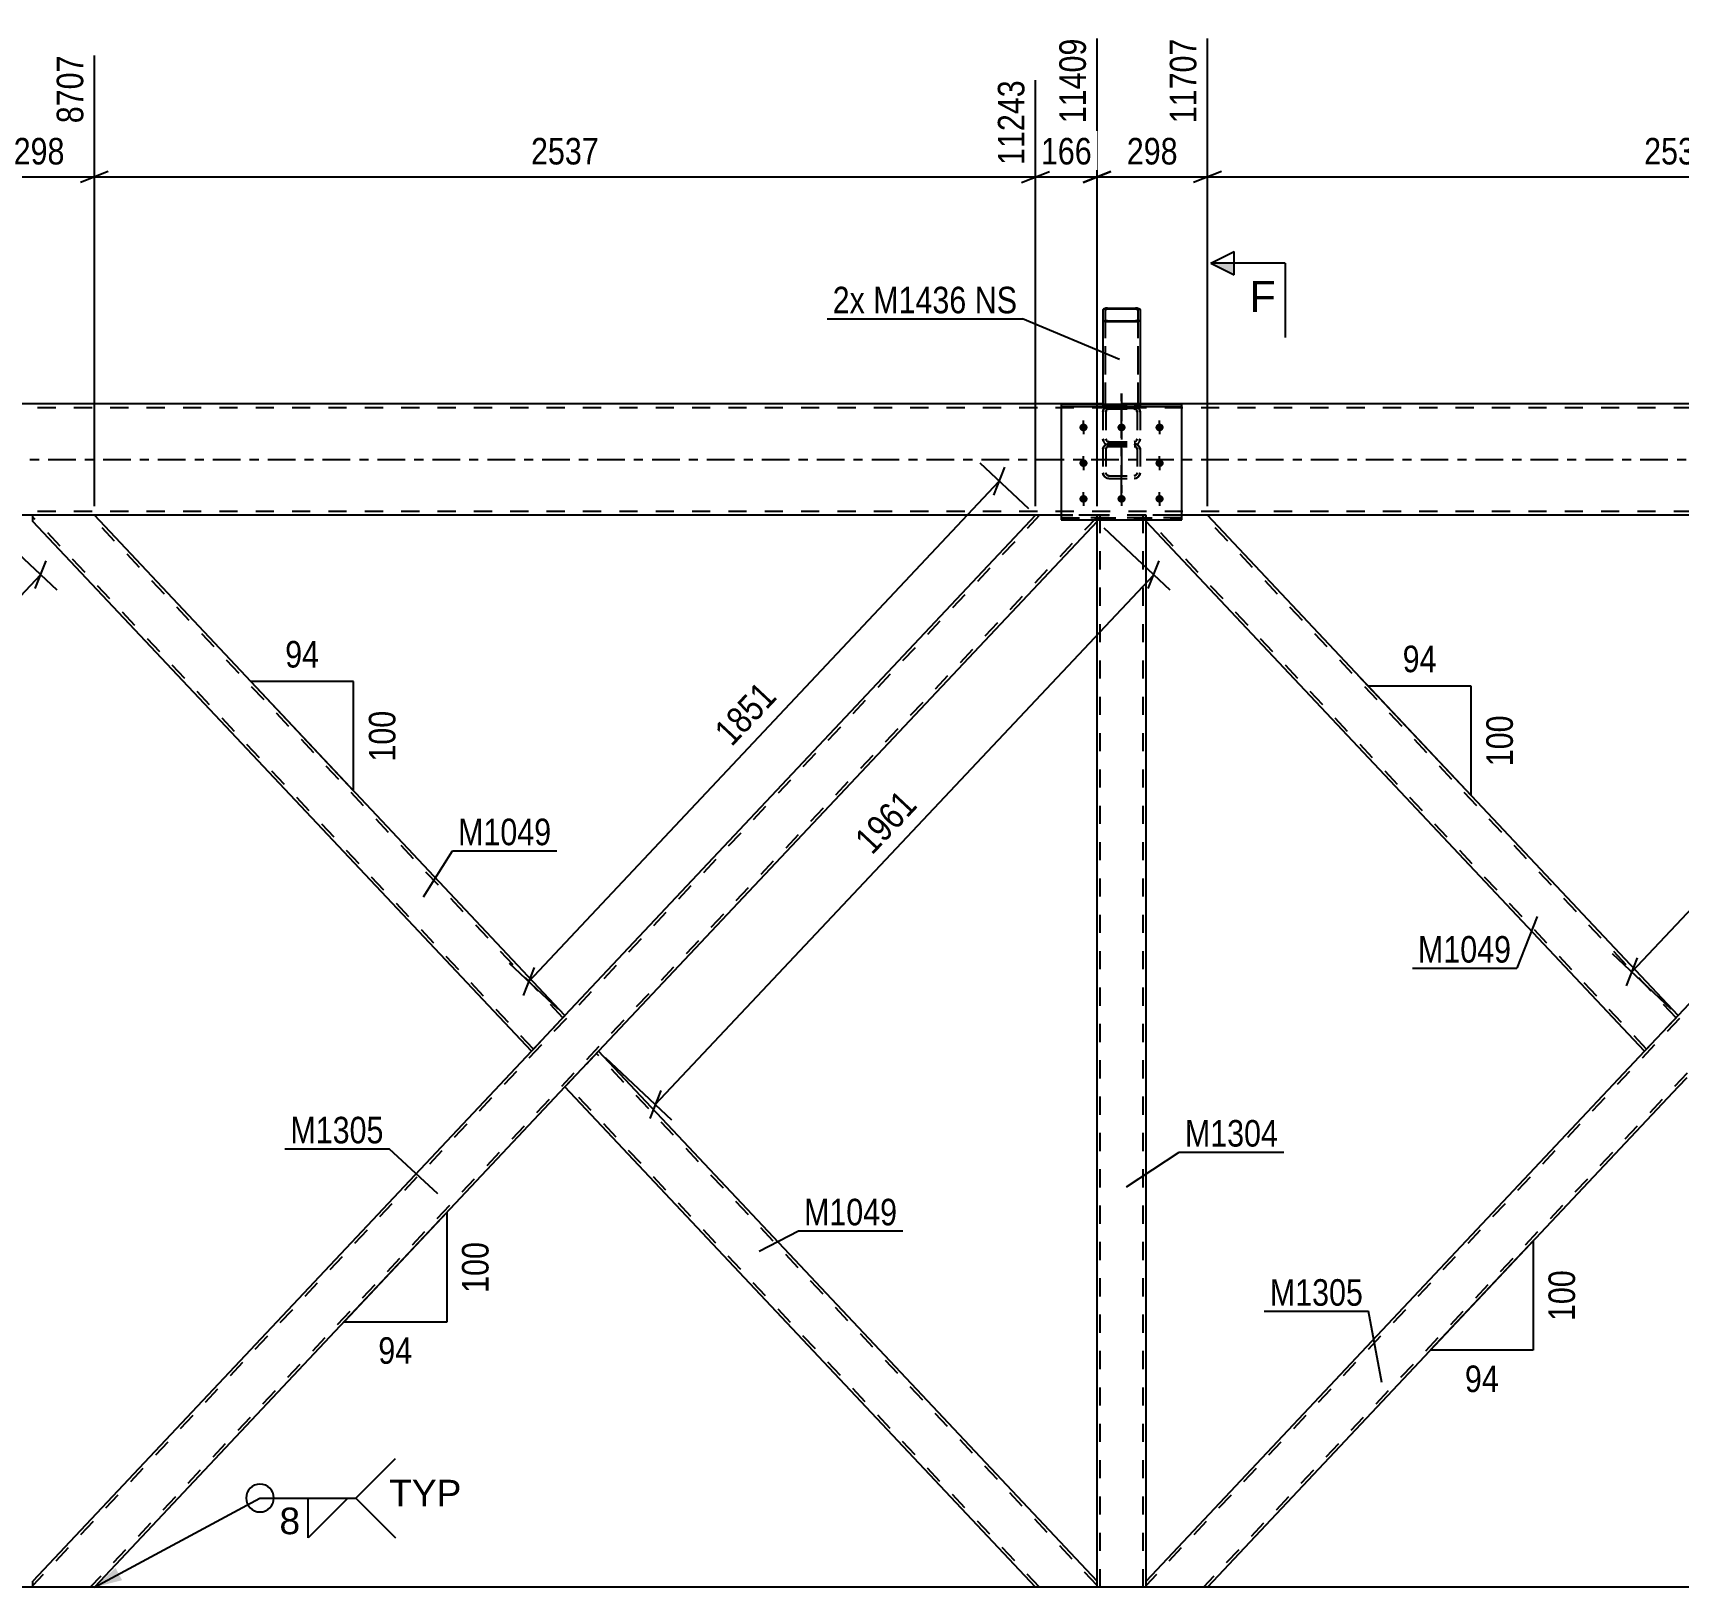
# Model space of a CAD drawing. Header units: millimetres. Extents: x -178 to 1011, y -683 to 158.
# Drawn here: x 341.6 to 519, y -121.8 to 46 of the extents above; entities that cross this region are included whole.
import ezdxf

# ---------------------------------------------------------------- set-up
doc = ezdxf.new("R2010")
doc.units = ezdxf.units.MM
doc.linetypes.add('DXK_LINE_DOT2', pattern=[3.9198, 1.9599, -1.9599])
doc.linetypes.add('DXK_LINE_DOT3', pattern=[5.9187, 2.979, -0.9799, 0.9799, -0.9799])
doc.styles.add('Arial', font='ARIAL.TTF', dxfattribs={"height": 0.2})
doc.styles.add('Arial Narrow', font='ARIALN.TTF', dxfattribs={"height": 0.2})

# ---------------------------------------------------------------- blocks, each defined once
blk = doc.blocks.new('Bolt-570387747-7591 - 7586')
at = {"linetype": 'Continuous'}
for points in [[(454.9, 3.89), (454.99, 3.88), (455.08, 3.85), (455.16, 3.81), (455.23, 3.75), (455.28, 3.68), (455.32, 3.6), (455.34, 3.52), (455.34, 3.43), (455.32, 3.35), (455.28, 3.27), (455.23, 3.2), (455.16, 3.14), (455.08, 3.1), (454.99, 3.07), (454.9, 3.06), (454.81, 3.07), (454.72, 3.1), (454.64, 3.14), (454.57, 3.2), (454.52, 3.27), (454.48, 3.35), (454.46, 3.43), (454.46, 3.52), (454.48, 3.6), (454.52, 3.68), (454.57, 3.75), (454.64, 3.81), (454.72, 3.85), (454.81, 3.88)], [(459, 3.89), (459.09, 3.88), (459.18, 3.85), (459.26, 3.81), (459.33, 3.75), (459.38, 3.68), (459.42, 3.6), (459.44, 3.52), (459.44, 3.43), (459.42, 3.35), (459.38, 3.27), (459.33, 3.2), (459.26, 3.14), (459.18, 3.1), (459.09, 3.07), (459, 3.06), (458.91, 3.07), (458.82, 3.1), (458.74, 3.14), (458.67, 3.2), (458.62, 3.27), (458.58, 3.35), (458.56, 3.43), (458.56, 3.52), (458.58, 3.6), (458.62, 3.68), (458.67, 3.75), (458.74, 3.81), (458.82, 3.85), (458.91, 3.88)], [(463.1, 3.89), (463.19, 3.88), (463.28, 3.85), (463.36, 3.81), (463.43, 3.75), (463.48, 3.68), (463.52, 3.6), (463.54, 3.52), (463.54, 3.43), (463.52, 3.35), (463.48, 3.27), (463.43, 3.2), (463.36, 3.14), (463.28, 3.1), (463.19, 3.07), (463.1, 3.06), (463.01, 3.07), (462.92, 3.1), (462.84, 3.14), (462.77, 3.2), (462.72, 3.27), (462.68, 3.35), (462.66, 3.43), (462.66, 3.52), (462.68, 3.6), (462.72, 3.68), (462.77, 3.75), (462.84, 3.81), (462.92, 3.85), (463.01, 3.88)], [(454.9, 0.04), (454.99, 0.03), (455.08, 0), (455.16, -0.04), (455.23, -0.1), (455.28, -0.17), (455.32, -0.25), (455.34, -0.33), (455.34, -0.42), (455.32, -0.51), (455.28, -0.58), (455.23, -0.65), (455.16, -0.71), (455.08, -0.76), (454.99, -0.78), (454.9, -0.79), (454.81, -0.78), (454.72, -0.76), (454.64, -0.71), (454.57, -0.65), (454.52, -0.58), (454.48, -0.51), (454.46, -0.42), (454.46, -0.33), (454.48, -0.25), (454.52, -0.17), (454.57, -0.1), (454.64, -0.04), (454.72, 0), (454.81, 0.03)], [(463.1, 0.04), (463.19, 0.03), (463.28, 0), (463.36, -0.04), (463.43, -0.1), (463.48, -0.17), (463.52, -0.25), (463.54, -0.33), (463.54, -0.42), (463.52, -0.51), (463.48, -0.58), (463.43, -0.65), (463.36, -0.71), (463.28, -0.76), (463.19, -0.78), (463.1, -0.79), (463.01, -0.78), (462.92, -0.76), (462.84, -0.71), (462.77, -0.65), (462.72, -0.58), (462.68, -0.51), (462.66, -0.42), (462.66, -0.33), (462.68, -0.25), (462.72, -0.17), (462.77, -0.1), (462.84, -0.04), (462.92, 0), (463.01, 0.03)], [(454.9, -3.82), (454.99, -3.83), (455.08, -3.85), (455.16, -3.9), (455.23, -3.95), (455.28, -4.02), (455.32, -4.1), (455.34, -4.19), (455.34, -4.27), (455.32, -4.36), (455.28, -4.44), (455.23, -4.51), (455.16, -4.56), (455.08, -4.61), (454.99, -4.63), (454.9, -4.64), (454.81, -4.63), (454.72, -4.61), (454.64, -4.56), (454.57, -4.51), (454.52, -4.44), (454.48, -4.36), (454.46, -4.27), (454.46, -4.19), (454.48, -4.1), (454.52, -4.02), (454.57, -3.95), (454.64, -3.9), (454.72, -3.85), (454.81, -3.83)], [(459, -3.82), (459.09, -3.83), (459.18, -3.85), (459.26, -3.9), (459.33, -3.95), (459.38, -4.02), (459.42, -4.1), (459.44, -4.19), (459.44, -4.27), (459.42, -4.36), (459.38, -4.44), (459.33, -4.51), (459.26, -4.56), (459.18, -4.61), (459.09, -4.63), (459, -4.64), (458.91, -4.63), (458.82, -4.61), (458.74, -4.56), (458.67, -4.51), (458.62, -4.44), (458.58, -4.36), (458.56, -4.27), (458.56, -4.19), (458.58, -4.1), (458.62, -4.02), (458.67, -3.95), (458.74, -3.9), (458.82, -3.85), (458.91, -3.83)], [(463.1, -3.82), (463.19, -3.83), (463.28, -3.85), (463.36, -3.9), (463.43, -3.95), (463.48, -4.02), (463.52, -4.1), (463.54, -4.19), (463.54, -4.27), (463.52, -4.36), (463.48, -4.44), (463.43, -4.51), (463.36, -4.56), (463.28, -4.61), (463.19, -4.63), (463.1, -4.64), (463.01, -4.63), (462.92, -4.61), (462.84, -4.56), (462.77, -4.51), (462.72, -4.44), (462.68, -4.36), (462.66, -4.27), (462.66, -4.19), (462.68, -4.1), (462.72, -4.02), (462.77, -3.95), (462.84, -3.9), (462.92, -3.85), (463.01, -3.83)]]:
    blk.add_hatch(color=1, dxfattribs=at).paths.add_polyline_path(points)
at = {"color": 1, "linetype": 'Continuous'}
for p, q in [((454.9, 3.87), (454.9, 2.74)), ((459, 3.87), (459, 2.74)), ((463.1, 3.87), (463.1, 2.74)), ((454.9, 0.02), (454.9, -1.12)), ((463.1, 0.02), (463.1, -1.12)), ((454.9, -3.83), (454.9, -4.97)), ((459, -3.83), (459, -4.97)), ((463.1, -3.83), (463.1, -4.97))]:
    blk.add_line(p, q, dxfattribs=at)
blk = doc.blocks.new('Part-570387747-7728 - 7586')
at = {"color": 7, "linetype": 'DXK_LINE_DOT2'}
for p, q in [((570.17, -6), (461.64, -121.41)), ((576.36, -6.19), (467.83, -121.6)), ((576.36, -6), (569.73, -6)), ((519, -59.95), (515.38, -63.8)), ((522.62, -63.8), (519, -67.65)), ((468.27, -121.6), (461.64, -121.6))]:
    blk.add_line(p, q, dxfattribs=at)
at = {"color": 2, "linetype": 'Continuous'}
for p, q in [((569.73, -6), (519, -59.95)), ((576.36, -6.66), (522.62, -63.8)), ((576.36, -6.66), (576.36, -6)), ((515.38, -63.8), (461.64, -120.94)), ((519, -67.65), (468.27, -121.6)), ((461.64, -121.6), (461.64, -120.94))]:
    blk.add_line(p, q, dxfattribs=at)
blk = doc.blocks.new('Part-570387747-7626 - 7586')
at = {"color": 2, "linetype": 'Continuous'}
for p, q in [((465.5, 5.95), (452.5, 5.95)), ((452.5, 5.95), (452.5, -6.49)), ((452.5, 5.73), (465.5, 5.73)), ((465.5, -6.49), (465.5, 5.95)), ((452.5, -6.49), (465.5, -6.49))]:
    blk.add_line(p, q, dxfattribs=at)
at = {"color": 7, "linetype": 'DXK_LINE_DOT2'}
blk.add_line((452.5, -6.27), (465.5, -6.27), dxfattribs=at)
blk = doc.blocks.new('Part-570387747-7773 - 7586')
at = {"color": 2, "linetype": 'Continuous'}
for p, q in [((402.62, -63.8), (399, -67.65)), ((456.36, -120.94), (402.62, -63.8)), ((449.73, -121.6), (399, -67.65)), ((456.36, -121.6), (456.36, -120.94))]:
    blk.add_line(p, q, dxfattribs=at)
at = {"color": 7, "linetype": 'DXK_LINE_DOT2'}
for p, q in [((456.36, -121.41), (402.41, -64.03)), ((399.22, -67.42), (399.24, -67.4)), ((450.17, -121.6), (399.22, -67.42)), ((456.36, -121.6), (449.73, -121.6))]:
    blk.add_line(p, q, dxfattribs=at)
blk = doc.blocks.new('Part-570387747-7738 - 7586')
at = {"color": 7, "linetype": 'DXK_LINE_DOT2'}
for p, q in [((450.17, -6), (341.64, -121.41)), ((456.36, -6.19), (347.83, -121.6)), ((456.36, -6), (449.73, -6)), ((456.36, -6.49), (456.36, -6)), ((399, -59.95), (395.38, -63.8)), ((402.62, -63.8), (399, -67.65)), ((348.27, -121.6), (341.64, -121.6))]:
    blk.add_line(p, q, dxfattribs=at)
at = {"color": 2, "linetype": 'Continuous'}
for p, q in [((449.73, -6), (399, -59.95)), ((456.36, -6.66), (402.62, -63.8)), ((456.36, -6.66), (456.36, -6.49)), ((395.38, -63.8), (341.64, -120.94)), ((399, -67.65), (348.27, -121.6)), ((341.64, -121.6), (341.64, -120.94))]:
    blk.add_line(p, q, dxfattribs=at)
blk = doc.blocks.new('Part-570387747-8109 - 7586')
at = {"color": 2, "linetype": 'Continuous'}
for p, q in [((457, 16.16), (457.04, 16.23)), ((457, 16.16), (457, 6)), ((457.04, 16.23), (457.14, 16.28)), ((457.14, 16.28), (457.3, 16.32))]:
    blk.add_line(p, q, dxfattribs=at)
at = {"color": 7, "linetype": 'DXK_LINE_DOT2'}
for p, q in [((457.26, 16.19), (457.24, 16.16)), ((457.24, 16.16), (457.24, 5.69)), ((457.31, 16.22), (457.26, 16.19)), ((457.3, 16.32), (457.48, 16.33)), ((457.39, 16.24), (457.31, 16.22)), ((457.48, 16.25), (457.39, 16.24)), ((457.48, 16.33), (460.52, 16.33)), ((457.48, 16.25), (460.52, 16.25)), ((460.52, 16.33), (460.7, 16.32)), ((460.61, 16.24), (460.52, 16.25)), ((460.69, 16.22), (460.61, 16.24)), ((460.74, 16.19), (460.69, 16.22)), ((460.7, 16.32), (460.86, 16.28)), ((460.76, 16.16), (460.74, 16.19)), ((460.76, 16.16), (460.76, 5.69)), ((460.86, 16.28), (460.96, 16.23)), ((460.96, 16.23), (461, 16.16)), ((461, 16.16), (461, 5.69)), ((457.04, 14.99), (457, 15.05)), ((457.14, 14.93), (457.04, 14.99)), ((457.3, 14.89), (457.14, 14.93)), ((457.24, 15.05), (457.26, 15.02)), ((457.26, 15.02), (457.31, 14.99)), ((457.48, 14.88), (457.3, 14.89)), ((457.31, 14.99), (457.39, 14.97)), ((457.39, 14.97), (457.48, 14.96)), ((457.48, 14.96), (460.52, 14.96)), ((457.48, 14.88), (460.52, 14.88)), ((460.52, 14.96), (460.61, 14.97)), ((460.7, 14.89), (460.52, 14.88)), ((460.61, 14.97), (460.69, 14.99)), ((460.69, 14.99), (460.74, 15.02)), ((460.86, 14.93), (460.7, 14.89)), ((460.74, 15.02), (460.76, 15.05)), ((460.96, 14.99), (460.86, 14.93)), ((461, 15.05), (460.96, 14.99)), ((461, 6), (457, 6)), ((457, 6), (457, 5.69)), ((457, 5.83), (457.24, 5.83)), ((457, 5.69), (457.04, 5.62)), ((457.04, 5.62), (457.14, 5.56)), ((457.14, 5.56), (457.3, 5.53)), ((457.26, 5.65), (457.24, 5.69)), ((457.31, 5.63), (457.26, 5.65)), ((457.3, 5.53), (457.48, 5.51)), ((457.39, 5.61), (457.31, 5.63)), ((457.48, 5.6), (457.39, 5.61)), ((460.52, 5.6), (457.48, 5.6)), ((460.52, 5.51), (457.48, 5.51)), ((460.61, 5.61), (460.52, 5.6)), ((460.52, 5.51), (460.7, 5.53)), ((460.69, 5.63), (460.61, 5.61)), ((460.74, 5.65), (460.69, 5.63)), ((460.7, 5.53), (460.86, 5.56)), ((460.76, 5.69), (460.74, 5.65)), ((460.76, 5.83), (461, 5.83)), ((460.86, 5.56), (460.96, 5.62)), ((460.96, 5.62), (461, 5.69))]:
    blk.add_line(p, q, dxfattribs=at)
blk = doc.blocks.new('Part-570387747-7723 - 7586')
at = {"color": 7, "linetype": 'DXK_LINE_DOT2'}
for p, q in [((468.27, -6), (461.64, -6)), ((461.64, -6.49), (461.64, -6)), ((515.6, -63.57), (461.64, -6.19)), ((518.78, -60.18), (467.83, -6)), ((518.97, -59.98), (518.56, -60.41)), ((515.6, -63.57), (515.61, -63.55))]:
    blk.add_line(p, q, dxfattribs=at)
at = {"color": 2, "linetype": 'Continuous'}
for p, q in [((461.64, -6.66), (461.64, -6.49)), ((515.38, -63.8), (461.64, -6.66)), ((519, -59.95), (468.27, -6)), ((519, -59.95), (518.56, -60.41)), ((518.56, -60.41), (515.38, -63.8))]:
    blk.add_line(p, q, dxfattribs=at)
blk = doc.blocks.new('Part-570387747-7733 - 7586')
at = {"color": 2, "linetype": 'Continuous'}
for p, q in [((341.64, -6.66), (341.64, -6)), ((395.38, -63.8), (341.64, -6.66)), ((399, -59.95), (348.27, -6)), ((399, -59.95), (398.56, -60.41)), ((398.56, -60.41), (395.38, -63.8))]:
    blk.add_line(p, q, dxfattribs=at)
at = {"color": 7, "linetype": 'DXK_LINE_DOT2'}
for p, q in [((348.27, -6), (341.64, -6)), ((395.6, -63.57), (341.64, -6.19)), ((398.78, -60.18), (347.83, -6)), ((398.97, -59.98), (398.56, -60.41)), ((395.6, -63.57), (395.61, -63.55))]:
    blk.add_line(p, q, dxfattribs=at)
blk = doc.blocks.new('Part-570387747-7805 - 7586')
at = {"color": 7, "linetype": 'DXK_LINE_DOT3'}
blk.add_line((459, 7.12), (459, -3.58), dxfattribs=at)
at = {"color": 7, "linetype": 'DXK_LINE_DOT2'}
for p, q in [((457, 5.14), (457.05, 5.4)), ((457.4, 5.77), (457.64, 5.83)), ((457.64, 5.48), (457.52, 5.46)), ((457.64, 5.83), (460.36, 5.83)), ((457.64, 5.48), (460.36, 5.48)), ((460.36, 5.83), (460.61, 5.77)), ((460.48, 5.46), (460.36, 5.48)), ((460.95, 5.4), (461, 5.14)), ((457, 5.14), (457, -1.44)), ((457.35, 5.27), (457.32, 5.14)), ((457.32, 5.14), (457.32, -1.44)), ((460.68, 5.14), (460.66, 5.27)), ((460.68, 5.14), (460.68, -1.44)), ((461, 5.14), (461, -1.44)), ((457.05, 1.99), (457, 2.25)), ((457.32, 2.25), (457.35, 2.12)), ((457.52, 1.93), (457.64, 1.91)), ((457.64, 1.91), (460.36, 1.91)), ((460.36, 1.91), (460.48, 1.93)), ((460.66, 2.12), (460.68, 2.25)), ((461, 2.25), (460.95, 1.99)), ((457.05, 1.35), (457, 1.12)), ((457.19, 1.54), (457.05, 1.35)), ((457.4, 1.68), (457.19, 1.54)), ((457.32, 1.12), (457.35, 1.23)), ((457.35, 1.23), (457.41, 1.33)), ((457.64, 1.72), (457.4, 1.68)), ((457.64, 1.57), (457.4, 1.62)), ((457.41, 1.33), (457.52, 1.4)), ((457.52, 1.4), (457.64, 1.42)), ((457.64, 1.72), (460.36, 1.72)), ((457.64, 1.57), (460.36, 1.57)), ((457.64, 1.42), (460.36, 1.42)), ((460.61, 1.68), (460.36, 1.72)), ((460.61, 1.62), (460.36, 1.57)), ((460.36, 1.42), (460.48, 1.4)), ((460.48, 1.4), (460.59, 1.33)), ((460.59, 1.33), (460.66, 1.23)), ((460.81, 1.54), (460.61, 1.68)), ((460.66, 1.23), (460.68, 1.12)), ((460.95, 1.35), (460.81, 1.54)), ((461, 1.12), (460.95, 1.35)), ((457, -1.44), (457.05, -1.67)), ((457.05, -1.67), (457.19, -1.86)), ((457.35, -1.55), (457.32, -1.44)), ((457.41, -1.65), (457.35, -1.55)), ((457.52, -1.71), (457.41, -1.65)), ((457.64, -1.74), (457.52, -1.71)), ((457.64, -1.74), (460.36, -1.74)), ((460.48, -1.71), (460.36, -1.74)), ((460.59, -1.65), (460.48, -1.71)), ((460.66, -1.55), (460.59, -1.65)), ((460.68, -1.44), (460.66, -1.55)), ((460.81, -1.86), (460.95, -1.67)), ((460.95, -1.67), (461, -1.44)), ((457.19, -1.86), (457.4, -1.99)), ((457.4, -1.99), (457.64, -2.04)), ((457.64, -2.04), (460.36, -2.04)), ((460.36, -2.04), (460.61, -1.99)), ((460.61, -1.99), (460.81, -1.86))]:
    blk.add_line(p, q, dxfattribs=at)
for centre, radius, start, end in [((457.67, 5.17), 0.662, 114.3199, 159.2417), ((457.65, 5.16), 0.331, 114.3199, 159.2417), ((460.35, 5.16), 0.331, 20.7583, 65.6801), ((460.33, 5.17), 0.662, 20.7583, 65.6801), ((457.67, 2.22), 0.662, 200.7583, 245.6801), ((457.65, 2.24), 0.331, 200.7583, 245.6801), ((460.35, 2.24), 0.331, 294.3199, 339.2417), ((460.33, 2.22), 0.662, 294.3199, 339.2417)]:
    blk.add_arc(centre, radius, start, end, dxfattribs=at)
blk = doc.blocks.new('Part-570387747-7845 - 7586')
at = {"color": 7, "linetype": 'DXK_LINE_DOT2'}
for p, q in [((461.64, -6), (456.36, -6)), ((456.36, -6.66), (456.36, -6)), ((456.68, -121.6), (456.68, -6)), ((461.32, -121.6), (461.32, -6)), ((461.64, -6.66), (461.64, -6)), ((456.36, -121.6), (456.36, -120.94)), ((461.64, -121.6), (456.36, -121.6)), ((461.64, -121.6), (461.64, -120.94))]:
    blk.add_line(p, q, dxfattribs=at)
at = {"color": 2, "linetype": 'Continuous'}
for p, q in [((456.36, -120.94), (456.36, -6.66)), ((461.64, -120.94), (461.64, -6.66))]:
    blk.add_line(p, q, dxfattribs=at)
blk = doc.blocks.new('Part-570387747-7862 - 7586')
at = {"color": 7, "linetype": 'DXK_LINE_DOT2'}
for p, q in [((465.5, 5.95), (452.5, 5.95)), ((452.5, 5.95), (452.5, -6.49)), ((452.5, 5.73), (465.5, 5.73)), ((465.5, -6.49), (465.5, 5.95)), ((465.5, -6.27), (452.5, -6.27)), ((452.5, -6.49), (465.5, -6.49))]:
    blk.add_line(p, q, dxfattribs=at)
blk = doc.blocks.new('Part-570387747-7864 - 7586')
at = {"color": 7, "linetype": 'DXK_LINE_DOT3'}
blk.add_line((459, -3.58), (459, 7.12), dxfattribs=at)
at = {"color": 7, "linetype": 'DXK_LINE_DOT2'}
for p, q in [((457.05, 5.41), (457, 5.14)), ((457.64, 5.83), (457.4, 5.77)), ((457.52, 5.46), (457.64, 5.48)), ((457.64, 5.83), (460.36, 5.83)), ((457.64, 5.48), (460.36, 5.48)), ((460.61, 5.77), (460.36, 5.83)), ((460.36, 5.48), (460.48, 5.46)), ((461, 5.14), (460.95, 5.41)), ((457, 5.14), (457, -1.44)), ((457.32, 5.14), (457.35, 5.27)), ((457.32, 5.14), (457.32, -1.44)), ((460.66, 5.27), (460.68, 5.14)), ((460.68, 5.14), (460.68, -1.44)), ((461, 5.14), (461, -1.44)), ((457, 2.25), (457.05, 1.99)), ((457.35, 2.12), (457.32, 2.25)), ((457.64, 1.91), (457.52, 1.94)), ((457.64, 1.91), (460.36, 1.91)), ((460.48, 1.94), (460.36, 1.91)), ((460.68, 2.25), (460.66, 2.12)), ((460.95, 1.99), (461, 2.25)), ((457, 1.12), (457.05, 1.35)), ((457.05, 1.35), (457.19, 1.55)), ((457.19, 1.55), (457.4, 1.68)), ((457.35, 1.23), (457.32, 1.12)), ((457.41, 1.33), (457.35, 1.23)), ((457.4, 1.68), (457.64, 1.72)), ((457.4, 1.62), (457.64, 1.57)), ((457.52, 1.4), (457.41, 1.33)), ((457.64, 1.42), (457.52, 1.4)), ((457.64, 1.72), (460.36, 1.72)), ((457.64, 1.57), (460.36, 1.57)), ((457.64, 1.42), (460.36, 1.42)), ((460.36, 1.72), (460.61, 1.68)), ((460.36, 1.57), (460.61, 1.62)), ((460.48, 1.4), (460.36, 1.42)), ((460.59, 1.33), (460.48, 1.4)), ((460.66, 1.23), (460.59, 1.33)), ((460.61, 1.68), (460.81, 1.55)), ((460.68, 1.12), (460.66, 1.23)), ((460.81, 1.55), (460.95, 1.35)), ((460.95, 1.35), (461, 1.12)), ((457.05, -1.67), (457, -1.44)), ((457.19, -1.86), (457.05, -1.67)), ((457.32, -1.44), (457.35, -1.55)), ((457.35, -1.55), (457.41, -1.65)), ((457.41, -1.65), (457.52, -1.71)), ((457.52, -1.71), (457.64, -1.74)), ((457.64, -1.74), (460.36, -1.74)), ((460.36, -1.74), (460.48, -1.71)), ((460.48, -1.71), (460.59, -1.65)), ((460.59, -1.65), (460.66, -1.55)), ((460.66, -1.55), (460.68, -1.44)), ((460.95, -1.67), (460.81, -1.86)), ((461, -1.44), (460.95, -1.67)), ((457.4, -1.99), (457.19, -1.86)), ((457.64, -2.04), (457.4, -1.99)), ((457.64, -2.04), (460.36, -2.04)), ((460.61, -1.99), (460.36, -2.04)), ((460.81, -1.86), (460.61, -1.99))]:
    blk.add_line(p, q, dxfattribs=at)
for centre, radius, start, end in [((457.67, 5.17), 0.662, 114.32, 159.2417), ((457.65, 5.16), 0.331, 114.32, 159.2417), ((460.35, 5.16), 0.331, 20.7583, 65.68), ((460.33, 5.17), 0.662, 20.7583, 65.68), ((457.67, 2.22), 0.662, 200.7583, 245.68), ((457.65, 2.24), 0.331, 200.7583, 245.68), ((460.35, 2.24), 0.331, 294.32, 339.2417), ((460.33, 2.22), 0.662, 294.32, 339.2417)]:
    blk.add_arc(centre, radius, start, end, dxfattribs=at)
blk = doc.blocks.new('Bolt-570387747-7871 - 7586')
at = {"color": 1, "linetype": 'DXK_LINE_DOT2'}
for p, q in [((454.9, 3.08), (454.9, 4.21)), ((459, 3.08), (459, 4.21)), ((463.1, 3.08), (463.1, 4.21)), ((454.9, -0.77), (454.9, 0.36)), ((463.1, -0.77), (463.1, 0.36)), ((454.9, -4.63), (454.9, -3.49)), ((459, -4.63), (459, -3.49)), ((463.1, -4.63), (463.1, -3.49))]:
    blk.add_line(p, q, dxfattribs=at)
blk = doc.blocks.new('Part-570387747-8058 - 7586')
at = {"color": 7, "linetype": 'DXK_LINE_DOT2'}
blk.add_line((798, -121.6), (-18.36, -121.6), dxfattribs=at)
at = {"color": 2, "linetype": 'Continuous'}
blk.add_line((793.2, -121.6), (216.6, -121.6), dxfattribs=at)
blk = doc.blocks.new('Part-570387747-8063 - 7586')
at = {"color": 7, "linetype": 'DXK_LINE_DOT2'}
for p, q in [((838, 5.6), (0, 5.6)), ((461, 6), (457, 6)), ((838, -5.6), (0, -5.6)), ((465.5, -6), (452.5, -6))]:
    blk.add_line(p, q, dxfattribs=at)
at = {"color": 2, "linetype": 'Continuous'}
for p, q in [((457, 6), (221, 6)), ((637, 6), (461, 6)), ((452.5, -6), (225.5, -6)), ((632.5, -6), (465.5, -6))]:
    blk.add_line(p, q, dxfattribs=at)
at = {"color": 7, "linetype": 'DXK_LINE_DOT3'}
blk.add_line((0, 0), (838, 0), dxfattribs=at)
blk = doc.blocks.new('Part-570387747-8094 - 7586')
at = {"color": 2, "linetype": 'Continuous'}
for p, q in [((457.04, 16.23), (457, 16.16)), ((457, 16.16), (457, 5.95)), ((457.14, 16.28), (457.04, 16.23)), ((457.3, 16.32), (457.14, 16.28)), ((457.24, 16.16), (457.26, 16.19)), ((457.24, 16.16), (457.24, 15.05)), ((457.26, 16.19), (457.31, 16.22)), ((457.48, 16.33), (457.3, 16.32)), ((457.31, 16.22), (457.39, 16.24)), ((457.39, 16.24), (457.48, 16.25)), ((457.48, 16.33), (460.52, 16.33)), ((457.48, 16.25), (460.52, 16.25)), ((460.7, 16.32), (460.52, 16.33)), ((460.52, 16.25), (460.61, 16.24)), ((460.61, 16.24), (460.69, 16.22)), ((460.69, 16.22), (460.74, 16.19)), ((460.86, 16.28), (460.7, 16.32)), ((460.74, 16.19), (460.76, 16.16)), ((460.76, 16.16), (460.76, 15.05)), ((460.96, 16.23), (460.86, 16.28)), ((461, 16.16), (460.96, 16.23)), ((461, 16.16), (461, 5.95)), ((457, 15.05), (457.04, 14.99)), ((457.04, 14.99), (457.14, 14.93)), ((457.14, 14.93), (457.3, 14.89)), ((457.26, 15.02), (457.24, 15.05)), ((457.31, 14.99), (457.26, 15.02)), ((457.3, 14.89), (457.48, 14.88)), ((457.39, 14.97), (457.31, 14.99)), ((457.48, 14.96), (457.39, 14.97)), ((457.48, 14.96), (460.52, 14.96)), ((457.48, 14.88), (460.52, 14.88)), ((460.61, 14.97), (460.52, 14.96)), ((460.52, 14.88), (460.7, 14.89)), ((460.69, 14.99), (460.61, 14.97)), ((460.74, 15.02), (460.69, 14.99)), ((460.7, 14.89), (460.86, 14.93)), ((460.76, 15.05), (460.74, 15.02)), ((460.86, 14.93), (460.96, 14.99)), ((460.96, 14.99), (461, 15.05))]:
    blk.add_line(p, q, dxfattribs=at)
at = {"color": 7, "linetype": 'DXK_LINE_DOT2'}
for p, q in [((457.24, 15.05), (457.24, 5.69)), ((460.76, 15.05), (460.76, 5.69)), ((461, 6), (457, 6)), ((457, 5.95), (457, 5.69)), ((457, 5.83), (457.24, 5.83)), ((457.04, 5.62), (457, 5.69)), ((457.14, 5.56), (457.04, 5.62)), ((457.3, 5.53), (457.14, 5.56)), ((457.24, 5.69), (457.26, 5.65)), ((457.26, 5.65), (457.31, 5.63)), ((457.48, 5.51), (457.3, 5.53)), ((457.31, 5.63), (457.39, 5.61)), ((457.39, 5.61), (457.48, 5.6)), ((457.48, 5.6), (460.52, 5.6)), ((457.48, 5.51), (460.52, 5.51)), ((460.52, 5.6), (460.61, 5.61)), ((460.7, 5.53), (460.52, 5.51)), ((460.61, 5.61), (460.69, 5.63)), ((460.69, 5.63), (460.74, 5.65)), ((460.86, 5.56), (460.7, 5.53)), ((460.74, 5.65), (460.76, 5.69)), ((460.76, 5.83), (461, 5.83)), ((460.96, 5.62), (460.86, 5.56)), ((461, 5.69), (460.96, 5.62)), ((461, 5.95), (461, 5.69))]:
    blk.add_line(p, q, dxfattribs=at)
blk = doc.blocks.new('AngleDimension-570387747-19280 - 7586')
at = {"color": 7, "linetype": 'Continuous'}
for p, q in [((366.31, -25.19), (365.12, -23.92)), ((376.22, -23.92), (365.12, -23.92)), ((376.22, -35.72), (365.12, -23.92)), ((376.22, -35.72), (376.22, -23.92))]:
    blk.add_line(p, q, dxfattribs=at)
at = {"color": 0}
for points in [[(373.1, -23.02), (373.1, -18.82), (368.24, -18.82), (368.24, -23.02)], [(381.32, -26.48), (377.12, -26.48), (377.12, -33.16), (381.32, -33.16)]]:
    blk.add_wipeout(points, dxfattribs=at)
at = {"color": 3, "style": 'Arial Narrow'}
blk.add_text('94', height=2.863, dxfattribs=at).set_placement((368.84, -22.42))
blk.add_text('100', height=2.863, rotation=90.0002, dxfattribs=at).set_placement((380.72, -32.56))
blk = doc.blocks.new('StraightDimension-570387747-9081 - 7586')
at = {"color": 7, "linetype": 'Continuous'}
for p, q in [((569.01, -5.31), (562.65, 0.66)), ((564.14, -2.8), (565.32, 0.21)), ((514, -55.24), (564.73, -1.29)), ((518.27, -59.26), (511.92, -53.29)), ((514.59, -53.74), (513.41, -56.74))]:
    blk.add_line(p, q, dxfattribs=at)
at = {"color": 0}
blk.add_wipeout([(541.73, -24.65), (538.67, -21.78), (532.84, -27.98), (535.9, -30.85)], dxfattribs=at)
at = {"color": 3, "style": 'Arial Narrow'}
blk.add_text('1851', height=2.863, rotation=46.7591, dxfattribs=at).set_placement((535.87, -30.01))
blk = doc.blocks.new('StraightDimension-570387747-9117 - 7586')
at = {"color": 7, "linetype": 'Continuous'}
for p, q in [((449.01, -5.31), (443.75, -0.37)), ((445.23, -3.83), (446.41, -0.82)), ((395.09, -56.27), (445.82, -2.32)), ((398.27, -59.26), (393.01, -54.32)), ((395.68, -54.76), (394.5, -57.77))]:
    blk.add_line(p, q, dxfattribs=at)
at = {"color": 0}
blk.add_wipeout([(422.83, -25.68), (419.77, -22.8), (413.93, -29), (416.99, -31.88)], dxfattribs=at)
at = {"color": 3, "style": 'Arial Narrow'}
blk.add_text('1851', height=2.863, rotation=46.7591, dxfattribs=at).set_placement((416.97, -31.03))
blk = doc.blocks.new('StraightDimension-570387747-8756 - 7586')
at = {"color": 7, "linetype": 'Continuous'}
for p, q in [((336.36, -5), (336.36, 43.59)), ((348.27, -5), (348.27, 43.59)), ((334.86, 29.88), (337.86, 31.08)), ((336.36, 30.48), (348.27, 30.48)), ((349.77, 31.08), (346.77, 29.88))]:
    blk.add_line(p, q, dxfattribs=at)
at = {"color": 0}
blk.add_wipeout([(345.66, 31.23), (345.66, 35.43), (338.97, 35.43), (338.97, 31.23)], dxfattribs=at)
at = {"color": 3, "style": 'Arial Narrow'}
blk.add_text('298', height=2.863, dxfattribs=at).set_placement((339.57, 31.83))
at = {"color": 0, "linetype": 'Continuous'}
blk.add_wipeout([(347.67, 44.19), (343.47, 44.19), (343.47, 35.68), (347.67, 35.68)], dxfattribs=at)
at = {"color": 3, "linetype": 'Continuous', "style": 'Arial Narrow'}
blk.add_text('8707', height=2.863, rotation=90.0002, dxfattribs=at).set_placement((347.07, 36.28))
blk = doc.blocks.new('StraightDimension-570387747-8753 - 7586')
at = {"color": 7, "linetype": 'Continuous'}
for p, q in [((456.36, -5), (456.36, 45.42)), ((468.27, -5), (468.27, 45.42)), ((454.86, 29.88), (457.86, 31.08)), ((456.36, 30.48), (468.27, 30.48)), ((469.77, 31.08), (466.77, 29.88))]:
    blk.add_line(p, q, dxfattribs=at)
at = {"color": 0}
blk.add_wipeout([(465.66, 31.23), (465.66, 35.43), (458.97, 35.43), (458.97, 31.23)], dxfattribs=at)
at = {"color": 3, "style": 'Arial Narrow'}
blk.add_text('298', height=2.863, dxfattribs=at).set_placement((459.57, 31.83))
at = {"color": 0, "linetype": 'Continuous'}
blk.add_wipeout([(467.67, 46.02), (463.47, 46.02), (463.47, 35.68), (467.67, 35.68)], dxfattribs=at)
at = {"color": 3, "linetype": 'Continuous', "style": 'Arial Narrow'}
blk.add_text('11707', height=2.863, rotation=90.0002, dxfattribs=at).set_placement((467.07, 36.28))
blk = doc.blocks.new('StraightDimension-570387747-8754 - 7586')
at = {"color": 7, "linetype": 'Continuous'}
for p, q in [((456.36, -5), (456.36, 45.42)), ((449.73, -5), (449.73, 40.92)), ((448.23, 29.88), (451.23, 31.08)), ((449.73, 30.48), (456.36, 30.48)), ((457.86, 31.08), (454.86, 29.88))]:
    blk.add_line(p, q, dxfattribs=at)
at = {"color": 0}
blk.add_wipeout([(456.39, 31.23), (456.39, 35.43), (449.71, 35.43), (449.71, 31.23)], dxfattribs=at)
at = {"color": 3, "style": 'Arial Narrow'}
blk.add_text('166', height=2.863, dxfattribs=at).set_placement((450.31, 31.83))
at = {"color": 0, "linetype": 'Continuous'}
blk.add_wipeout([(455.76, 46.02), (451.56, 46.02), (451.56, 35.68), (455.76, 35.68)], dxfattribs=at)
at = {"color": 3, "linetype": 'Continuous', "style": 'Arial Narrow'}
blk.add_text('11409', height=2.863, rotation=90.0002, dxfattribs=at).set_placement((455.16, 36.28))
blk = doc.blocks.new('AngleDimension-570387747-19305 - 7586')
at = {"color": 7, "linetype": 'Continuous'}
for p, q in [((386.26, -81.2), (375.16, -93)), ((386.26, -81.2), (386.26, -93)), ((376.41, -91.68), (375.16, -93)), ((386.26, -93), (375.16, -93))]:
    blk.add_line(p, q, dxfattribs=at)
at = {"color": 0}
for points in [[(391.36, -83.76), (387.16, -83.76), (387.16, -90.45), (391.36, -90.45)], [(383.14, -98.1), (383.14, -93.9), (378.28, -93.9), (378.28, -98.1)]]:
    blk.add_wipeout(points, dxfattribs=at)
at = {"color": 3, "style": 'Arial Narrow'}
blk.add_text('100', height=2.863, rotation=90.0002, dxfattribs=at).set_placement((390.76, -89.85))
blk.add_text('94', height=2.863, dxfattribs=at).set_placement((378.88, -97.5))
blk = doc.blocks.new('StraightDimension-570387747-8752 - 7586')
at = {"color": 7, "linetype": 'Continuous'}
for p, q in [((468.27, -5), (468.27, 45.42)), ((569.73, -5), (569.73, 40.92)), ((469.77, 31.08), (466.77, 29.88)), ((468.27, 30.48), (569.73, 30.48)), ((568.23, 29.88), (571.23, 31.08))]:
    blk.add_line(p, q, dxfattribs=at)
at = {"color": 0, "linetype": 'Continuous'}
blk.add_wipeout([(569.13, 41.52), (564.93, 41.52), (564.93, 31.18), (569.13, 31.18)], dxfattribs=at)
at = {"color": 0}
blk.add_wipeout([(523.26, 31.23), (523.26, 35.43), (514.74, 35.43), (514.74, 31.23)], dxfattribs=at)
at = {"color": 3, "linetype": 'Continuous', "style": 'Arial Narrow'}
blk.add_text('14243', height=2.863, rotation=90.0002, dxfattribs=at).set_placement((568.53, 31.78))
at = {"color": 3, "style": 'Arial Narrow'}
blk.add_text('2537', height=2.863, dxfattribs=at).set_placement((515.34, 31.83))
blk = doc.blocks.new('StraightDimension-570387747-8755 - 7586')
at = {"color": 7, "linetype": 'Continuous'}
for p, q in [((348.27, -5), (348.27, 43.59)), ((449.73, -5), (449.73, 40.92)), ((349.77, 31.08), (346.77, 29.88)), ((348.27, 30.48), (449.73, 30.48)), ((448.23, 29.88), (451.23, 31.08))]:
    blk.add_line(p, q, dxfattribs=at)
at = {"color": 0, "linetype": 'Continuous'}
blk.add_wipeout([(449.13, 41.52), (444.93, 41.52), (444.93, 31.18), (449.13, 31.18)], dxfattribs=at)
at = {"color": 0}
blk.add_wipeout([(403.26, 31.23), (403.26, 35.43), (394.74, 35.43), (394.74, 31.23)], dxfattribs=at)
at = {"color": 3, "linetype": 'Continuous', "style": 'Arial Narrow'}
blk.add_text('11243', height=2.863, rotation=90.0002, dxfattribs=at).set_placement((448.53, 31.78))
at = {"color": 3, "style": 'Arial Narrow'}
blk.add_text('2537', height=2.863, dxfattribs=at).set_placement((395.34, 31.83))
blk = doc.blocks.new('StraightDimension-570387747-9102 - 7586')
at = {"color": 7, "linetype": 'Continuous'}
for p, q in [((457.09, -7.35), (464.22, -14.05)), ((408.73, -69.54), (462.47, -12.41)), ((461.88, -13.91), (463.06, -10.9)), ((403.35, -64.49), (410.48, -71.19)), ((409.32, -68.04), (408.14, -71.05))]:
    blk.add_line(p, q, dxfattribs=at)
at = {"color": 0}
blk.add_wipeout([(437.97, -37.36), (434.91, -34.48), (429.08, -40.68), (432.14, -43.56)], dxfattribs=at)
at = {"color": 3, "style": 'Arial Narrow'}
blk.add_text('1961', height=2.863, rotation=46.7591, dxfattribs=at).set_placement((432.11, -42.71))
blk = doc.blocks.new('StraightDimension-570387747-9138 - 7586')
at = {"color": 7, "linetype": 'Continuous'}
for p, q in [((337.09, -7.35), (344.22, -14.05)), ((288.74, -69.55), (342.47, -12.41)), ((341.88, -13.91), (343.06, -10.91)), ((283.35, -64.49), (290.49, -71.19)), ((289.33, -68.05), (288.15, -71.05))]:
    blk.add_line(p, q, dxfattribs=at)
at = {"color": 0}
blk.add_wipeout([(317.98, -37.37), (314.92, -34.49), (309.08, -40.69), (312.14, -43.57)], dxfattribs=at)
at = {"color": 3, "style": 'Arial Narrow'}
blk.add_text('1961', height=2.863, rotation=46.7591, dxfattribs=at).set_placement((312.12, -42.72))
blk = doc.blocks.new('AngleDimension-570387747-19333 - 7586')
at = {"color": 7, "linetype": 'Continuous'}
for p, q in [((484.44, -23.2), (485.59, -24.42)), ((496.69, -24.42), (485.59, -24.42)), ((496.69, -36.22), (485.59, -24.42)), ((496.69, -36.22), (496.69, -24.42))]:
    blk.add_line(p, q, dxfattribs=at)
at = {"color": 0}
for points in [[(493.57, -23.52), (493.57, -19.32), (488.71, -19.32), (488.71, -23.52)], [(501.79, -26.98), (497.59, -26.98), (497.59, -33.66), (501.79, -33.66)]]:
    blk.add_wipeout(points, dxfattribs=at)
at = {"color": 3, "style": 'Arial Narrow'}
blk.add_text('94', height=2.863, dxfattribs=at).set_placement((489.31, -22.92))
blk.add_text('100', height=2.863, rotation=90.0002, dxfattribs=at).set_placement((501.19, -33.06))
blk = doc.blocks.new('AngleDimension-570387747-19349 - 7586')
at = {"color": 7, "linetype": 'Continuous'}
for p, q in [((503.39, -84.25), (492.29, -96.05)), ((503.39, -84.25), (503.39, -96.05)), ((497.81, -90.19), (492.29, -96.05)), ((503.39, -96.05), (492.29, -96.05))]:
    blk.add_line(p, q, dxfattribs=at)
at = {"color": 0}
for points in [[(508.49, -86.81), (504.29, -86.81), (504.29, -93.49), (508.49, -93.49)], [(500.27, -101.15), (500.27, -96.95), (495.42, -96.95), (495.42, -101.15)]]:
    blk.add_wipeout(points, dxfattribs=at)
at = {"color": 3, "style": 'Arial Narrow'}
blk.add_text('100', height=2.863, rotation=90.0002, dxfattribs=at).set_placement((507.89, -92.89))
blk.add_text('94', height=2.863, dxfattribs=at).set_placement((496.02, -100.55))
blk = doc.blocks.new('Mark-570387747-7724 - 7586')
at = {"color": 0}
blk.add_wipeout([(485.04, -91.24), (485.04, -88.24), (474.99, -88.24), (474.99, -91.24)], dxfattribs=at)
blk.add_wipeout([(485.04, -91.24), (485.04, -88.24), (474.99, -88.24), (474.99, -91.24)], dxfattribs=at)
at = {"color": 30, "linetype": 'Continuous'}
for p in [(474.39, -91.84), (487.05, -99.52)]:
    blk.add_line(p, (485.64, -91.84), dxfattribs=at)
at = {"color": 3, "style": 'Arial Narrow'}
blk.add_text('M1305', height=2.863, dxfattribs=at).set_placement((474.99, -91.24))
blk = doc.blocks.new('Mark-570387747-7841 - 7586')
at = {"color": 0}
blk.add_wipeout([(475.89, -74.08), (475.89, -71.08), (465.83, -71.08), (465.83, -74.08)], dxfattribs=at)
blk.add_wipeout([(475.89, -74.08), (475.89, -71.08), (465.83, -71.08), (465.83, -74.08)], dxfattribs=at)
at = {"color": 30, "linetype": 'Continuous'}
for p, q in [((459.55, -78.42), (465.23, -74.68)), ((465.23, -74.68), (476.49, -74.68))]:
    blk.add_line(p, q, dxfattribs=at)
at = {"color": 3, "style": 'Arial Narrow'}
blk.add_text('M1304', height=2.863, dxfattribs=at).set_placement((465.83, -74.08))
blk = doc.blocks.new('Mark-570387747-7719 - 7586')
at = {"color": 0}
blk.add_wipeout([(501.01, -54.24), (501.01, -51.24), (490.96, -51.24), (490.96, -54.24)], dxfattribs=at)
blk.add_wipeout([(501.01, -54.24), (501.01, -51.24), (490.96, -51.24), (490.96, -54.24)], dxfattribs=at)
at = {"color": 30, "linetype": 'Continuous'}
for p in [(503.81, -49.28), (490.36, -54.84)]:
    blk.add_line(p, (501.61, -54.84), dxfattribs=at)
at = {"color": 3, "style": 'Arial Narrow'}
blk.add_text('M1049', height=2.863, dxfattribs=at).set_placement((490.96, -54.24))
blk = doc.blocks.new('Mark-570387747-7729 - 7586')
at = {"color": 0}
blk.add_wipeout([(397.53, -41.58), (397.53, -38.58), (387.48, -38.58), (387.48, -41.58)], dxfattribs=at)
blk.add_wipeout([(397.53, -41.58), (397.53, -38.58), (387.48, -38.58), (387.48, -41.58)], dxfattribs=at)
at = {"color": 30, "linetype": 'Continuous'}
for p, q in [((383.76, -47.13), (386.88, -42.18)), ((386.88, -42.18), (398.13, -42.18))]:
    blk.add_line(p, q, dxfattribs=at)
at = {"color": 3, "style": 'Arial Narrow'}
blk.add_text('M1049', height=2.863, dxfattribs=at).set_placement((387.48, -41.58))
blk = doc.blocks.new('Mark-570387747-7734 - 7586')
at = {"color": 0}
blk.add_wipeout([(379.45, -73.73), (379.45, -70.73), (369.4, -70.73), (369.4, -73.73)], dxfattribs=at)
blk.add_wipeout([(379.45, -73.73), (379.45, -70.73), (369.4, -70.73), (369.4, -73.73)], dxfattribs=at)
at = {"color": 30, "linetype": 'Continuous'}
for p in [(368.8, -74.33), (385.3, -79.17)]:
    blk.add_line(p, (380.05, -74.33), dxfattribs=at)
at = {"color": 3, "style": 'Arial Narrow'}
blk.add_text('M1305', height=2.863, dxfattribs=at).set_placement((369.4, -73.73))
blk = doc.blocks.new('Mark-570387747-7769 - 7586')
at = {"color": 0}
blk.add_wipeout([(434.83, -82.57), (434.83, -79.57), (424.77, -79.57), (424.77, -82.57)], dxfattribs=at)
blk.add_wipeout([(434.83, -82.57), (434.83, -79.57), (424.77, -79.57), (424.77, -82.57)], dxfattribs=at)
at = {"color": 30, "linetype": 'Continuous'}
for p, q in [((419.92, -85.36), (424.17, -83.17)), ((424.17, -83.17), (435.43, -83.17))]:
    blk.add_line(p, q, dxfattribs=at)
at = {"color": 3, "style": 'Arial Narrow'}
blk.add_text('M1049', height=2.863, dxfattribs=at).set_placement((424.77, -82.57))
blk = doc.blocks.new('MarkSet-570387747-17022 - 7586')
at = {"color": 0}
for points in [[(431.33, 15.78), (431.33, 18.78), (427.86, 18.78), (427.86, 15.78)], [(442.28, 15.78), (442.28, 18.78), (432.23, 18.78), (432.23, 15.78)], [(447.74, 15.78), (447.74, 18.78), (443.18, 18.78), (443.18, 15.78)]]:
    blk.add_wipeout(points, dxfattribs=at)
for points in [[(431.33, 15.78), (431.33, 18.78), (427.86, 18.78), (427.86, 15.78)], [(442.28, 15.78), (442.28, 18.78), (432.23, 18.78), (432.23, 15.78)], [(447.74, 15.78), (447.74, 18.78), (443.18, 18.78), (443.18, 15.78)]]:
    blk.add_wipeout(points, dxfattribs=at)
at = {"color": 30, "linetype": 'Continuous'}
for p in [(427.26, 15.18), (458.79, 10.81)]:
    blk.add_line(p, (448.34, 15.18), dxfattribs=at)
at = {"color": 3, "style": 'Arial Narrow'}
for s, p in [('2x', (427.86, 15.78)), ('M1436', (432.23, 15.78)), ('NS', (443.18, 15.78))]:
    blk.add_text(s, height=2.863, dxfattribs=at).set_placement(p)
blk = doc.blocks.new('SectionMark-570387747-9546 - 7586')
at = {"linetype": 'Continuous'}
for points in [[(471.14, 21.18), (471.14, 19.93), (468.64, 21.18)], [(471.14, -149.25), (471.14, -150.5), (468.64, -150.5)]]:
    blk.add_hatch(color=6, dxfattribs=at).paths.add_polyline_path(points)
at = {"color": 6, "linetype": 'Continuous'}
for p, q in [((468.64, 21.18), (471.14, 22.43)), ((471.14, 19.93), (471.14, 22.43)), ((476.64, 21.18), (468.64, 21.18)), ((468.64, 21.18), (471.14, 19.93)), ((476.64, 21.18), (476.64, 13.18)), ((476.64, -150.5), (476.64, -142.5)), ((468.64, -150.5), (471.14, -149.25)), ((476.64, -150.5), (468.64, -150.5)), ((471.14, -151.75), (468.64, -150.5)), ((471.14, -149.25), (471.14, -151.75))]:
    blk.add_line(p, q, dxfattribs=at)
at = {"color": 0, "linetype": 'Continuous'}
for points in [[(475.64, 15.93), (475.64, 19.43), (472.79, 19.43), (472.79, 15.93)], [(475.64, -148.75), (475.64, -145.25), (472.79, -145.25), (472.79, -148.75)]]:
    blk.add_wipeout(points, dxfattribs=at)
at = {"color": 3, "linetype": 'Continuous', "style": 'Arial'}
for p in [(472.79, 15.93), (472.79, -148.75)]:
    blk.add_text('F', height=3.34, dxfattribs=at).set_placement(p)
blk = doc.blocks.new('WeldMark-570387747-9599 - 7586')
at = {"linetype": 'Continuous'}
blk.add_hatch(color=30, dxfattribs=at).paths.add_polyline_path([(351.26, -120.84), (348.27, -121.6), (350.55, -119.52)])
at = {"color": 3, "linetype": 'Continuous'}
for q in [(380.73, -107.7), (380.73, -116.27)]:
    blk.add_line((376.45, -111.98), q, dxfattribs=at)
at = {"color": 30, "linetype": 'Continuous'}
blk.add_line((348.27, -121.6), (366.12, -111.98), dxfattribs=at)
at = {"color": 3, "linetype": 'Continuous'}
blk.add_arc((366.12, -111.98), 1.5, 90, 270, dxfattribs=at)
at = {"color": 0}
blk.add_wipeout([(370.65, -116.08), (370.65, -112.68), (368.02, -112.68), (368.02, -116.08)], dxfattribs=at)
at = {"color": 30, "linetype": 'Continuous'}
blk.add_line((366.12, -111.98), (376.45, -111.98), dxfattribs=at)
at = {"color": 3, "linetype": 'Continuous'}
for p, q in [((371.3, -111.98), (375.59, -111.98)), ((375.59, -111.98), (371.3, -116.27)), ((371.3, -116.27), (371.3, -111.98))]:
    blk.add_line(p, q, dxfattribs=at)
blk.add_arc((366.12, -111.98), 1.5, 270, 90, dxfattribs=at)
at = {"color": 3, "style": 'Arial'}
blk.add_text('8', height=2.87, dxfattribs=at).set_placement((368.22, -115.88))
at = {"color": 0, "linetype": 'Continuous'}
blk.add_wipeout([(387.82, -112.88), (387.82, -109.88), (380.05, -109.88), (380.05, -112.88)], dxfattribs=at)
blk.add_wipeout([(387.82, -112.88), (387.82, -109.88), (380.05, -109.88), (380.05, -112.88)], dxfattribs=at)
at = {"color": 3, "linetype": 'Continuous', "style": 'Arial'}
blk.add_text('TYP', height=2.865, dxfattribs=at).set_placement((380.05, -112.88))

msp = doc.modelspace()

# ---------------------------------------------------------------- block references
for name in ['Part-570387747-8109 - 7586', 'Part-570387747-8094 - 7586', 'Part-570387747-8063 - 7586', 'Part-570387747-7805 - 7586', 'Part-570387747-7864 - 7586', 'Part-570387747-7626 - 7586', 'Part-570387747-7862 - 7586', 'Bolt-570387747-7591 - 7586', 'Bolt-570387747-7871 - 7586', 'Part-570387747-7738 - 7586', 'Part-570387747-7733 - 7586', 'Part-570387747-7845 - 7586', 'Part-570387747-7728 - 7586', 'Part-570387747-7723 - 7586', 'Part-570387747-7773 - 7586', 'Part-570387747-8058 - 7586']:
    msp.add_blockref(name, (0, 0))

# ---------------------------------------------------------------- next in the draw order: block references
for name in ['StraightDimension-570387747-8753 - 7586', 'StraightDimension-570387747-8756 - 7586', 'StraightDimension-570387747-9081 - 7586', 'StraightDimension-570387747-9117 - 7586', 'StraightDimension-570387747-9138 - 7586', 'AngleDimension-570387747-19280 - 7586', 'AngleDimension-570387747-19333 - 7586', 'Mark-570387747-7719 - 7586', 'Mark-570387747-7734 - 7586', 'Mark-570387747-7769 - 7586', 'AngleDimension-570387747-19305 - 7586', 'AngleDimension-570387747-19349 - 7586', 'Mark-570387747-7724 - 7586', 'WeldMark-570387747-9599 - 7586']:
    msp.add_blockref(name, (0, 0))

# ---------------------------------------------------------------- next in the draw order: block references
for name in ['StraightDimension-570387747-8754 - 7586', 'StraightDimension-570387747-8752 - 7586', 'StraightDimension-570387747-9102 - 7586', 'Mark-570387747-7729 - 7586']:
    msp.add_blockref(name, (0, 0))

# ---------------------------------------------------------------- next in the draw order: block references
for name in ['StraightDimension-570387747-8755 - 7586', 'Mark-570387747-7841 - 7586']:
    msp.add_blockref(name, (0, 0))

# ---------------------------------------------------------------- next in the draw order: block references
for name in ['SectionMark-570387747-9546 - 7586', 'MarkSet-570387747-17022 - 7586']:
    msp.add_blockref(name, (0, 0))

doc.saveas('drawing.dxf')
